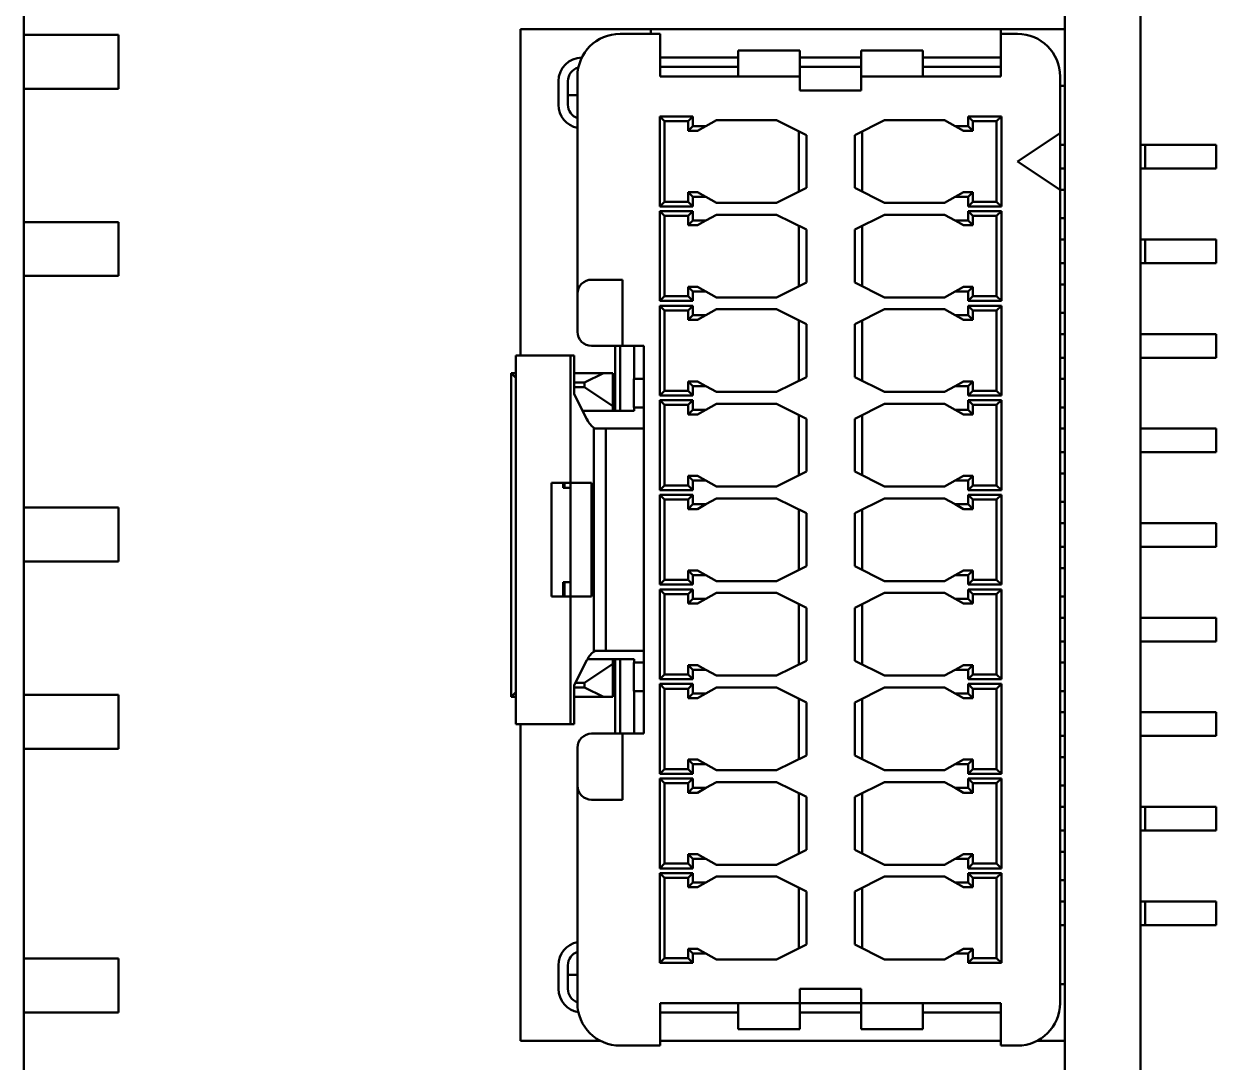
# Model space of a CAD drawing. Header units: millimetres. Extents: x 3118 to 4801, y 919 to 1849.
# Drawn here: x 3407.26 to 3432.46, y 1562.28 to 1584.24 of the extents above; entities that cross this region are included whole.
import ezdxf

# ---------------------------------------------------------------- set-up
doc = ezdxf.new("R2010")
doc.units = ezdxf.units.MM
doc.header["$LTSCALE"] = 1.8
doc.layers.add('외형선(ISO)', color=7, linetype='Continuous', lineweight=50)

msp = doc.modelspace()

# ---------------------------------------------------------------- linework, layer by layer
at = {"layer": '외형선(ISO)'}
for p, q in [((3407.26, 1640.527), (3407.26, 1550.527)), ((3430.86, 1640.527), (3430.86, 1561.327)), ((3429.26, 1584.127), (3429.26, 1585.127)), ((3417.76, 1584.127), (3420.51, 1584.127)), ((3417.76, 1577.227), (3417.76, 1584.127)), ((3420.51, 1584.127), (3421.31, 1584.127)), ((3420.51, 1584.027), (3420.51, 1584.127)), ((3421.31, 1584.127), (3427.11, 1584.127)), ((3427.11, 1584.127), (3427.91, 1584.127)), ((3427.91, 1584.127), (3429.26, 1584.127)), ((3427.91, 1584.027), (3427.91, 1584.127)), ((3429.26, 1582.927), (3429.26, 1584.127)), ((3407.26, 1584.007), (3409.26, 1584.007)), ((3409.26, 1582.867), (3409.26, 1584.007)), ((3420.71, 1584.027), (3419.86, 1584.027)), ((3420.71, 1584.027), (3420.71, 1583.127)), ((3428.26, 1584.027), (3427.91, 1584.027)), ((3427.91, 1584.027), (3427.91, 1583.127)), ((3422.36, 1583.677), (3423.66, 1583.677)), ((3422.36, 1583.127), (3422.36, 1583.677)), ((3423.66, 1583.677), (3423.66, 1583.127)), ((3424.96, 1583.127), (3424.96, 1583.677)), ((3424.96, 1583.677), (3426.26, 1583.677)), ((3426.26, 1583.677), (3426.26, 1583.127)), ((3421.31, 1583.527), (3420.71, 1583.527)), ((3421.31, 1583.327), (3420.71, 1583.327)), ((3421.31, 1583.527), (3422.36, 1583.527)), ((3421.31, 1583.327), (3422.36, 1583.327)), ((3423.66, 1583.527), (3424.96, 1583.527)), ((3423.66, 1583.327), (3424.96, 1583.327)), ((3426.26, 1583.527), (3427.11, 1583.527)), ((3426.26, 1583.327), (3427.11, 1583.327)), ((3427.91, 1583.527), (3427.11, 1583.527)), ((3427.91, 1583.327), (3427.11, 1583.327)), ((3418.96, 1578.527), (3418.96, 1583.127)), ((3420.71, 1583.127), (3423.66, 1583.127)), ((3423.66, 1583.127), (3423.66, 1582.827)), ((3424.96, 1583.127), (3427.91, 1583.127)), ((3424.96, 1582.827), (3424.96, 1583.127)), ((3429.16, 1583.127), (3429.16, 1581.927)), ((3407.26, 1582.867), (3409.26, 1582.867)), ((3418.56, 1583.027), (3418.56, 1582.527)), ((3418.76, 1583.027), (3418.76, 1582.527)), ((3423.66, 1582.827), (3424.96, 1582.827)), ((3429.26, 1582.927), (3429.16, 1582.927)), ((3429.26, 1563.927), (3429.26, 1582.927)), ((3418.96, 1582.727), (3418.76, 1582.727)), ((3420.7, 1582.277), (3420.7, 1580.377)), ((3421.4, 1582.277), (3420.7, 1582.277)), ((3420.7, 1582.277), (3420.8, 1582.177)), ((3420.8, 1582.177), (3420.8, 1580.477)), ((3421.3, 1582.177), (3420.8, 1582.177)), ((3421.4, 1582.277), (3421.3, 1582.177)), ((3421.3, 1581.977), (3421.3, 1582.177)), ((3421.4, 1582.077), (3421.3, 1581.977)), ((3421.4, 1582.077), (3421.4, 1582.277)), ((3421.677, 1582.077), (3421.4, 1582.077)), ((3421.677, 1582.077), (3421.5, 1581.977)), ((3421.9, 1582.202), (3421.677, 1582.077)), ((3421.9, 1582.202), (3423.17, 1582.202)), ((3423.17, 1582.202), (3423.8, 1581.887)), ((3424.82, 1581.887), (3425.45, 1582.202)), ((3425.45, 1582.202), (3426.72, 1582.202)), ((3426.942, 1582.077), (3426.72, 1582.202)), ((3427.22, 1582.077), (3426.942, 1582.077)), ((3426.942, 1582.077), (3427.12, 1581.977)), ((3427.22, 1582.277), (3427.22, 1582.077)), ((3427.92, 1582.277), (3427.22, 1582.277)), ((3427.22, 1582.277), (3427.32, 1582.177)), ((3427.22, 1582.077), (3427.32, 1581.977)), ((3427.82, 1582.177), (3427.32, 1582.177)), ((3427.32, 1582.177), (3427.32, 1581.977)), ((3427.92, 1582.277), (3427.82, 1582.177)), ((3427.82, 1580.477), (3427.82, 1582.177)), ((3427.92, 1580.377), (3427.92, 1582.277)), ((3421.5, 1581.977), (3421.3, 1581.977)), ((3423.64, 1581.967), (3423.64, 1580.687)), ((3423.8, 1581.887), (3423.8, 1580.767)), ((3424.82, 1580.767), (3424.82, 1581.887)), ((3424.98, 1580.687), (3424.98, 1581.967)), ((3427.32, 1581.977), (3427.12, 1581.977)), ((3429.16, 1581.927), (3428.26, 1581.327)), ((3429.16, 1580.727), (3429.16, 1581.927)), ((3429.16, 1581.677), (3429.26, 1581.677)), ((3430.86, 1581.677), (3430.96, 1581.677)), ((3430.96, 1581.677), (3432.46, 1581.677)), ((3430.96, 1581.177), (3430.96, 1581.677)), ((3432.46, 1581.177), (3432.46, 1581.677)), ((3428.26, 1581.327), (3429.16, 1580.727)), ((3429.16, 1581.177), (3429.26, 1581.177)), ((3430.86, 1581.177), (3430.96, 1581.177)), ((3430.96, 1581.177), (3432.46, 1581.177)), ((3421.3, 1580.677), (3421.5, 1580.677)), ((3421.3, 1580.477), (3421.3, 1580.677)), ((3421.4, 1580.577), (3421.3, 1580.677)), ((3421.4, 1580.577), (3421.677, 1580.577)), ((3421.4, 1580.377), (3421.4, 1580.577)), ((3421.677, 1580.577), (3421.5, 1580.677)), ((3421.677, 1580.577), (3421.9, 1580.452)), ((3423.8, 1580.767), (3423.17, 1580.452)), ((3425.45, 1580.452), (3424.82, 1580.767)), ((3426.72, 1580.452), (3426.942, 1580.577)), ((3426.942, 1580.577), (3427.12, 1580.677)), ((3426.942, 1580.577), (3427.22, 1580.577)), ((3427.12, 1580.677), (3427.32, 1580.677)), ((3427.22, 1580.577), (3427.32, 1580.677)), ((3427.22, 1580.577), (3427.22, 1580.377)), ((3427.32, 1580.677), (3427.32, 1580.477)), ((3429.16, 1580.727), (3429.26, 1580.727)), ((3429.16, 1580.727), (3429.16, 1563.527)), ((3420.7, 1580.377), (3420.8, 1580.477)), ((3420.7, 1580.377), (3421.4, 1580.377)), ((3420.8, 1580.477), (3421.3, 1580.477)), ((3421.4, 1580.377), (3421.3, 1580.477)), ((3423.17, 1580.452), (3421.9, 1580.452)), ((3426.72, 1580.452), (3425.45, 1580.452)), ((3427.22, 1580.377), (3427.32, 1580.477)), ((3427.22, 1580.377), (3427.92, 1580.377)), ((3427.32, 1580.477), (3427.82, 1580.477)), ((3427.92, 1580.377), (3427.82, 1580.477)), ((3407.26, 1580.047), (3409.26, 1580.047)), ((3409.26, 1578.907), (3409.26, 1580.047)), ((3420.7, 1580.277), (3420.7, 1578.377)), ((3421.4, 1580.277), (3420.7, 1580.277)), ((3420.7, 1580.277), (3420.8, 1580.177)), ((3420.8, 1580.177), (3420.8, 1578.477)), ((3421.3, 1580.177), (3420.8, 1580.177)), ((3421.4, 1580.277), (3421.3, 1580.177)), ((3421.3, 1579.977), (3421.3, 1580.177)), ((3421.4, 1580.077), (3421.3, 1579.977)), ((3421.4, 1580.077), (3421.4, 1580.277)), ((3421.677, 1580.077), (3421.4, 1580.077)), ((3421.677, 1580.077), (3421.5, 1579.977)), ((3421.9, 1580.202), (3421.677, 1580.077)), ((3421.9, 1580.202), (3423.17, 1580.202)), ((3423.17, 1580.202), (3423.8, 1579.887)), ((3424.82, 1579.887), (3425.45, 1580.202)), ((3425.45, 1580.202), (3426.72, 1580.202)), ((3426.942, 1580.077), (3426.72, 1580.202)), ((3427.22, 1580.077), (3426.942, 1580.077)), ((3426.942, 1580.077), (3427.12, 1579.977)), ((3427.22, 1580.277), (3427.22, 1580.077)), ((3427.92, 1580.277), (3427.22, 1580.277)), ((3427.22, 1580.277), (3427.32, 1580.177)), ((3427.22, 1580.077), (3427.32, 1579.977)), ((3427.82, 1580.177), (3427.32, 1580.177)), ((3427.32, 1580.177), (3427.32, 1579.977)), ((3427.92, 1580.277), (3427.82, 1580.177)), ((3427.82, 1578.477), (3427.82, 1580.177)), ((3427.92, 1578.377), (3427.92, 1580.277)), ((3429.16, 1580.127), (3429.26, 1580.127)), ((3421.5, 1579.977), (3421.3, 1579.977)), ((3423.64, 1579.967), (3423.64, 1578.687)), ((3423.8, 1579.887), (3423.8, 1578.767)), ((3424.82, 1578.767), (3424.82, 1579.887)), ((3424.98, 1578.687), (3424.98, 1579.967)), ((3427.32, 1579.977), (3427.12, 1579.977)), ((3429.16, 1579.677), (3429.26, 1579.677)), ((3430.86, 1579.677), (3430.96, 1579.677)), ((3430.96, 1579.677), (3432.46, 1579.677)), ((3430.96, 1579.177), (3430.96, 1579.677)), ((3432.46, 1579.177), (3432.46, 1579.677)), ((3429.16, 1579.177), (3429.26, 1579.177)), ((3430.86, 1579.177), (3430.96, 1579.177)), ((3430.96, 1579.177), (3432.46, 1579.177)), ((3407.26, 1578.907), (3409.26, 1578.907)), ((3419.56, 1578.827), (3419.26, 1578.827)), ((3419.56, 1578.827), (3419.91, 1578.827)), ((3419.91, 1578.527), (3419.91, 1578.827)), ((3421.3, 1578.677), (3421.5, 1578.677)), ((3421.3, 1578.477), (3421.3, 1578.677)), ((3421.4, 1578.577), (3421.3, 1578.677)), ((3421.4, 1578.577), (3421.677, 1578.577)), ((3421.4, 1578.377), (3421.4, 1578.577)), ((3421.677, 1578.577), (3421.5, 1578.677)), ((3421.677, 1578.577), (3421.9, 1578.452)), ((3423.8, 1578.767), (3423.17, 1578.452)), ((3425.45, 1578.452), (3424.82, 1578.767)), ((3426.72, 1578.452), (3426.942, 1578.577)), ((3426.942, 1578.577), (3427.12, 1578.677)), ((3426.942, 1578.577), (3427.22, 1578.577)), ((3427.12, 1578.677), (3427.32, 1578.677)), ((3427.22, 1578.577), (3427.32, 1578.677)), ((3427.22, 1578.577), (3427.22, 1578.377)), ((3427.32, 1578.677), (3427.32, 1578.477)), ((3429.16, 1578.727), (3429.26, 1578.727)), ((3418.96, 1577.727), (3418.96, 1578.527)), ((3419.91, 1577.727), (3419.91, 1578.527)), ((3420.7, 1578.377), (3420.8, 1578.477)), ((3420.7, 1578.377), (3421.4, 1578.377)), ((3420.7, 1578.277), (3420.7, 1576.377)), ((3421.4, 1578.277), (3420.7, 1578.277)), ((3420.7, 1578.277), (3420.8, 1578.177)), ((3420.8, 1578.477), (3421.3, 1578.477)), ((3421.4, 1578.377), (3421.3, 1578.477)), ((3421.4, 1578.277), (3421.3, 1578.177)), ((3421.4, 1578.077), (3421.4, 1578.277)), ((3423.17, 1578.452), (3421.9, 1578.452)), ((3426.72, 1578.452), (3425.45, 1578.452)), ((3427.22, 1578.377), (3427.32, 1578.477)), ((3427.22, 1578.377), (3427.92, 1578.377)), ((3427.22, 1578.277), (3427.22, 1578.077)), ((3427.92, 1578.277), (3427.22, 1578.277)), ((3427.22, 1578.277), (3427.32, 1578.177)), ((3427.32, 1578.477), (3427.82, 1578.477)), ((3427.92, 1578.377), (3427.82, 1578.477)), ((3427.92, 1578.277), (3427.82, 1578.177)), ((3427.92, 1576.377), (3427.92, 1578.277)), ((3420.8, 1578.177), (3420.8, 1576.477)), ((3421.3, 1578.177), (3420.8, 1578.177)), ((3421.3, 1577.977), (3421.3, 1578.177)), ((3421.4, 1578.077), (3421.3, 1577.977)), ((3421.677, 1578.077), (3421.4, 1578.077)), ((3421.677, 1578.077), (3421.5, 1577.977)), ((3421.9, 1578.202), (3421.677, 1578.077)), ((3421.9, 1578.202), (3423.17, 1578.202)), ((3423.17, 1578.202), (3423.8, 1577.887)), ((3424.82, 1577.887), (3425.45, 1578.202)), ((3425.45, 1578.202), (3426.72, 1578.202)), ((3426.942, 1578.077), (3426.72, 1578.202)), ((3427.22, 1578.077), (3426.942, 1578.077)), ((3426.942, 1578.077), (3427.12, 1577.977)), ((3427.22, 1578.077), (3427.32, 1577.977)), ((3427.82, 1578.177), (3427.32, 1578.177)), ((3427.32, 1578.177), (3427.32, 1577.977)), ((3427.82, 1576.477), (3427.82, 1578.177)), ((3429.16, 1578.127), (3429.26, 1578.127)), ((3421.5, 1577.977), (3421.3, 1577.977)), ((3423.64, 1577.967), (3423.64, 1576.687)), ((3423.8, 1577.887), (3423.8, 1576.767)), ((3424.82, 1576.767), (3424.82, 1577.887)), ((3424.98, 1576.687), (3424.98, 1577.967)), ((3427.32, 1577.977), (3427.12, 1577.977)), ((3419.91, 1577.427), (3419.91, 1577.727)), ((3429.26, 1577.677), (3429.16, 1577.677)), ((3432.46, 1577.677), (3430.86, 1577.677)), ((3432.46, 1577.677), (3432.46, 1577.177)), ((3419.26, 1577.427), (3419.56, 1577.427)), ((3419.91, 1577.427), (3419.56, 1577.427)), ((3419.76, 1577.427), (3419.76, 1576.052)), ((3419.86, 1577.427), (3419.86, 1576.052)), ((3419.91, 1577.427), (3420.36, 1577.427)), ((3420.16, 1577.427), (3420.16, 1576.727)), ((3420.36, 1569.227), (3420.36, 1577.427)), ((3418.81, 1577.227), (3417.66, 1577.227)), ((3417.66, 1577.227), (3417.66, 1569.427)), ((3418.81, 1577.227), (3418.81, 1574.527)), ((3418.891, 1577.227), (3418.81, 1577.227)), ((3418.891, 1577.227), (3418.891, 1576.407)), ((3429.26, 1577.177), (3429.16, 1577.177)), ((3432.46, 1577.177), (3430.86, 1577.177)), ((3417.66, 1576.752), (3417.56, 1576.852)), ((3417.56, 1570.002), (3417.56, 1576.852)), ((3417.56, 1576.852), (3417.66, 1576.852)), ((3418.891, 1576.852), (3419.51, 1576.852)), ((3419.11, 1576.652), (3419.51, 1576.852)), ((3419.51, 1576.852), (3419.71, 1576.852)), ((3419.71, 1576.852), (3419.71, 1576.152)), ((3423.8, 1576.767), (3423.17, 1576.452)), ((3425.45, 1576.452), (3424.82, 1576.767)), ((3418.891, 1576.652), (3419.11, 1576.652)), ((3418.891, 1576.552), (3419.11, 1576.552)), ((3419.11, 1576.652), (3419.11, 1576.552)), ((3419.71, 1576.152), (3419.11, 1576.552)), ((3420.151, 1576.127), (3420.151, 1576.727)), ((3420.151, 1576.727), (3420.36, 1576.727)), ((3421.3, 1576.677), (3421.5, 1576.677)), ((3421.3, 1576.477), (3421.3, 1576.677)), ((3421.4, 1576.577), (3421.3, 1576.677)), ((3421.4, 1576.577), (3421.677, 1576.577)), ((3421.4, 1576.377), (3421.4, 1576.577)), ((3421.677, 1576.577), (3421.5, 1576.677)), ((3421.677, 1576.577), (3421.9, 1576.452)), ((3426.72, 1576.452), (3426.942, 1576.577)), ((3426.942, 1576.577), (3427.12, 1576.677)), ((3426.942, 1576.577), (3427.22, 1576.577)), ((3427.12, 1576.677), (3427.32, 1576.677)), ((3427.22, 1576.577), (3427.32, 1576.677)), ((3427.22, 1576.577), (3427.22, 1576.377)), ((3427.32, 1576.677), (3427.32, 1576.477)), ((3429.16, 1576.727), (3429.26, 1576.727)), ((3418.891, 1576.407), (3419.16, 1575.876)), ((3420.7, 1576.377), (3420.8, 1576.477)), ((3420.7, 1576.377), (3421.4, 1576.377)), ((3420.7, 1576.277), (3420.7, 1574.377)), ((3421.4, 1576.277), (3420.7, 1576.277)), ((3420.7, 1576.277), (3420.8, 1576.177)), ((3420.8, 1576.477), (3421.3, 1576.477)), ((3421.4, 1576.377), (3421.3, 1576.477)), ((3421.4, 1576.277), (3421.3, 1576.177)), ((3421.4, 1576.077), (3421.4, 1576.277)), ((3423.17, 1576.452), (3421.9, 1576.452)), ((3426.72, 1576.452), (3425.45, 1576.452)), ((3427.22, 1576.377), (3427.32, 1576.477)), ((3427.22, 1576.377), (3427.92, 1576.377)), ((3427.22, 1576.277), (3427.22, 1576.077)), ((3427.92, 1576.277), (3427.22, 1576.277)), ((3427.22, 1576.277), (3427.32, 1576.177)), ((3427.32, 1576.477), (3427.82, 1576.477)), ((3427.92, 1576.377), (3427.82, 1576.477)), ((3427.92, 1576.277), (3427.82, 1576.177)), ((3427.92, 1574.377), (3427.92, 1576.277)), ((3419.071, 1576.052), (3419.71, 1576.052)), ((3419.71, 1576.152), (3419.71, 1576.052)), ((3419.71, 1576.052), (3419.76, 1576.052)), ((3419.86, 1576.052), (3419.76, 1576.052)), ((3419.86, 1576.052), (3420.16, 1576.052)), ((3420.151, 1576.127), (3420.36, 1576.127)), ((3420.16, 1576.127), (3420.16, 1576.052)), ((3420.8, 1576.177), (3420.8, 1574.477)), ((3421.3, 1576.177), (3420.8, 1576.177)), ((3421.3, 1575.977), (3421.3, 1576.177)), ((3421.4, 1576.077), (3421.3, 1575.977)), ((3421.677, 1576.077), (3421.4, 1576.077)), ((3421.677, 1576.077), (3421.5, 1575.977)), ((3421.9, 1576.202), (3421.677, 1576.077)), ((3421.9, 1576.202), (3423.17, 1576.202)), ((3423.17, 1576.202), (3423.8, 1575.887)), ((3424.82, 1575.887), (3425.45, 1576.202)), ((3425.45, 1576.202), (3426.72, 1576.202)), ((3426.942, 1576.077), (3426.72, 1576.202)), ((3427.22, 1576.077), (3426.942, 1576.077)), ((3426.942, 1576.077), (3427.12, 1575.977)), ((3427.22, 1576.077), (3427.32, 1575.977)), ((3427.82, 1576.177), (3427.32, 1576.177)), ((3427.32, 1576.177), (3427.32, 1575.977)), ((3427.82, 1574.477), (3427.82, 1576.177)), ((3429.16, 1576.127), (3429.26, 1576.127)), ((3421.5, 1575.977), (3421.3, 1575.977)), ((3423.64, 1575.967), (3423.64, 1574.687)), ((3423.8, 1575.887), (3423.8, 1574.767)), ((3424.82, 1574.767), (3424.82, 1575.887)), ((3424.98, 1574.687), (3424.98, 1575.967)), ((3427.32, 1575.977), (3427.12, 1575.977)), ((3419.31, 1570.959), (3419.31, 1575.695)), ((3419.56, 1575.677), (3419.342, 1575.677)), ((3419.706, 1575.677), (3419.56, 1575.677)), ((3419.56, 1575.677), (3419.56, 1570.977)), ((3419.706, 1575.677), (3420.206, 1575.677)), ((3420.36, 1575.677), (3420.206, 1575.677)), ((3429.26, 1575.677), (3429.16, 1575.677)), ((3432.46, 1575.677), (3430.86, 1575.677)), ((3432.46, 1575.677), (3432.46, 1575.177)), ((3429.26, 1575.177), (3429.16, 1575.177)), ((3432.46, 1575.177), (3430.86, 1575.177)), ((3423.8, 1574.767), (3423.17, 1574.452)), ((3425.45, 1574.452), (3424.82, 1574.767)), ((3418.81, 1574.527), (3418.41, 1574.527)), ((3418.41, 1574.527), (3418.41, 1572.127)), ((3418.657, 1574.527), (3418.657, 1574.427)), ((3418.685, 1574.527), (3418.685, 1574.427)), ((3419.255, 1574.527), (3418.81, 1574.527)), ((3418.81, 1572.127), (3418.81, 1574.527)), ((3419.255, 1572.127), (3419.255, 1574.527)), ((3421.3, 1574.677), (3421.5, 1574.677)), ((3421.3, 1574.477), (3421.3, 1574.677)), ((3421.4, 1574.577), (3421.3, 1574.677)), ((3421.4, 1574.577), (3421.677, 1574.577)), ((3421.4, 1574.377), (3421.4, 1574.577)), ((3421.677, 1574.577), (3421.5, 1574.677)), ((3421.677, 1574.577), (3421.9, 1574.452)), ((3426.72, 1574.452), (3426.942, 1574.577)), ((3426.942, 1574.577), (3427.12, 1574.677)), ((3426.942, 1574.577), (3427.22, 1574.577)), ((3427.12, 1574.677), (3427.32, 1574.677)), ((3427.22, 1574.577), (3427.32, 1574.677)), ((3427.22, 1574.577), (3427.22, 1574.377)), ((3427.32, 1574.677), (3427.32, 1574.477)), ((3429.16, 1574.727), (3429.26, 1574.727)), ((3418.81, 1574.427), (3418.657, 1574.427)), ((3420.7, 1574.377), (3420.8, 1574.477)), ((3420.7, 1574.377), (3421.4, 1574.377)), ((3420.7, 1574.277), (3420.7, 1572.377)), ((3421.4, 1574.277), (3420.7, 1574.277)), ((3420.7, 1574.277), (3420.8, 1574.177)), ((3420.8, 1574.477), (3421.3, 1574.477)), ((3421.4, 1574.377), (3421.3, 1574.477)), ((3421.4, 1574.277), (3421.3, 1574.177)), ((3421.4, 1574.077), (3421.4, 1574.277)), ((3423.17, 1574.452), (3421.9, 1574.452)), ((3426.72, 1574.452), (3425.45, 1574.452)), ((3427.22, 1574.377), (3427.32, 1574.477)), ((3427.22, 1574.377), (3427.92, 1574.377)), ((3427.22, 1574.277), (3427.22, 1574.077)), ((3427.92, 1574.277), (3427.22, 1574.277)), ((3427.22, 1574.277), (3427.32, 1574.177)), ((3427.32, 1574.477), (3427.82, 1574.477)), ((3427.92, 1574.377), (3427.82, 1574.477)), ((3427.92, 1574.277), (3427.82, 1574.177)), ((3427.92, 1572.377), (3427.92, 1574.277)), ((3407.26, 1574.007), (3409.26, 1574.007)), ((3409.26, 1572.867), (3409.26, 1574.007)), ((3420.8, 1574.177), (3420.8, 1572.477)), ((3421.3, 1574.177), (3420.8, 1574.177)), ((3421.3, 1573.977), (3421.3, 1574.177)), ((3421.4, 1574.077), (3421.3, 1573.977)), ((3421.677, 1574.077), (3421.4, 1574.077)), ((3421.677, 1574.077), (3421.5, 1573.977)), ((3421.9, 1574.202), (3421.677, 1574.077)), ((3421.9, 1574.202), (3423.17, 1574.202)), ((3423.17, 1574.202), (3423.8, 1573.887)), ((3424.82, 1573.887), (3425.45, 1574.202)), ((3425.45, 1574.202), (3426.72, 1574.202)), ((3426.942, 1574.077), (3426.72, 1574.202)), ((3427.22, 1574.077), (3426.942, 1574.077)), ((3426.942, 1574.077), (3427.12, 1573.977)), ((3427.22, 1574.077), (3427.32, 1573.977)), ((3427.82, 1574.177), (3427.32, 1574.177)), ((3427.32, 1574.177), (3427.32, 1573.977)), ((3427.82, 1572.477), (3427.82, 1574.177)), ((3429.16, 1574.127), (3429.26, 1574.127)), ((3421.5, 1573.977), (3421.3, 1573.977)), ((3423.64, 1573.967), (3423.64, 1572.687)), ((3423.8, 1573.887), (3423.8, 1572.767)), ((3424.82, 1572.767), (3424.82, 1573.887)), ((3424.98, 1572.687), (3424.98, 1573.967)), ((3427.32, 1573.977), (3427.12, 1573.977)), ((3429.26, 1573.677), (3429.16, 1573.677)), ((3432.46, 1573.677), (3430.86, 1573.677)), ((3432.46, 1573.677), (3432.46, 1573.177)), ((3429.26, 1573.177), (3429.16, 1573.177)), ((3432.46, 1573.177), (3430.86, 1573.177)), ((3407.26, 1572.867), (3409.26, 1572.867)), ((3423.8, 1572.767), (3423.17, 1572.452)), ((3425.45, 1572.452), (3424.82, 1572.767)), ((3421.3, 1572.677), (3421.5, 1572.677)), ((3421.3, 1572.477), (3421.3, 1572.677)), ((3421.4, 1572.577), (3421.3, 1572.677)), ((3421.4, 1572.577), (3421.677, 1572.577)), ((3421.4, 1572.377), (3421.4, 1572.577)), ((3421.677, 1572.577), (3421.5, 1572.677)), ((3421.677, 1572.577), (3421.9, 1572.452)), ((3426.72, 1572.452), (3426.942, 1572.577)), ((3426.942, 1572.577), (3427.12, 1572.677)), ((3426.942, 1572.577), (3427.22, 1572.577)), ((3427.12, 1572.677), (3427.32, 1572.677)), ((3427.22, 1572.577), (3427.32, 1572.677)), ((3427.22, 1572.577), (3427.22, 1572.377)), ((3427.32, 1572.677), (3427.32, 1572.477)), ((3429.16, 1572.727), (3429.26, 1572.727)), ((3418.657, 1572.427), (3418.657, 1572.127)), ((3418.657, 1572.427), (3418.81, 1572.427)), ((3418.685, 1572.427), (3418.685, 1572.127)), ((3420.7, 1572.377), (3420.8, 1572.477)), ((3420.7, 1572.377), (3421.4, 1572.377)), ((3420.7, 1572.277), (3420.7, 1570.377)), ((3421.4, 1572.277), (3420.7, 1572.277)), ((3420.7, 1572.277), (3420.8, 1572.177)), ((3420.8, 1572.477), (3421.3, 1572.477)), ((3421.4, 1572.377), (3421.3, 1572.477)), ((3421.4, 1572.277), (3421.3, 1572.177)), ((3421.4, 1572.077), (3421.4, 1572.277)), ((3423.17, 1572.452), (3421.9, 1572.452)), ((3426.72, 1572.452), (3425.45, 1572.452)), ((3427.22, 1572.377), (3427.32, 1572.477)), ((3427.22, 1572.377), (3427.92, 1572.377)), ((3427.22, 1572.277), (3427.22, 1572.077)), ((3427.92, 1572.277), (3427.22, 1572.277)), ((3427.22, 1572.277), (3427.32, 1572.177)), ((3427.32, 1572.477), (3427.82, 1572.477)), ((3427.92, 1572.377), (3427.82, 1572.477)), ((3427.92, 1572.277), (3427.82, 1572.177)), ((3427.92, 1570.377), (3427.92, 1572.277)), ((3418.81, 1572.127), (3418.41, 1572.127)), ((3419.255, 1572.127), (3418.81, 1572.127)), ((3418.81, 1572.127), (3418.81, 1569.427)), ((3420.8, 1572.177), (3420.8, 1570.477)), ((3421.3, 1572.177), (3420.8, 1572.177)), ((3421.3, 1571.977), (3421.3, 1572.177)), ((3421.4, 1572.077), (3421.3, 1571.977)), ((3421.5, 1571.977), (3421.3, 1571.977)), ((3421.677, 1572.077), (3421.4, 1572.077)), ((3421.677, 1572.077), (3421.5, 1571.977)), ((3421.9, 1572.202), (3421.677, 1572.077)), ((3421.9, 1572.202), (3423.17, 1572.202)), ((3423.17, 1572.202), (3423.8, 1571.887)), ((3424.82, 1571.887), (3425.45, 1572.202)), ((3425.45, 1572.202), (3426.72, 1572.202)), ((3426.942, 1572.077), (3426.72, 1572.202)), ((3427.22, 1572.077), (3426.942, 1572.077)), ((3426.942, 1572.077), (3427.12, 1571.977)), ((3427.32, 1571.977), (3427.12, 1571.977)), ((3427.22, 1572.077), (3427.32, 1571.977)), ((3427.82, 1572.177), (3427.32, 1572.177)), ((3427.32, 1572.177), (3427.32, 1571.977)), ((3427.82, 1570.477), (3427.82, 1572.177)), ((3429.16, 1572.127), (3429.26, 1572.127)), ((3423.64, 1571.967), (3423.64, 1570.687)), ((3423.8, 1571.887), (3423.8, 1570.767)), ((3424.82, 1570.767), (3424.82, 1571.887)), ((3424.98, 1570.687), (3424.98, 1571.967)), ((3429.26, 1571.677), (3429.16, 1571.677)), ((3432.46, 1571.677), (3430.86, 1571.677)), ((3432.46, 1571.677), (3432.46, 1571.177)), ((3419.56, 1570.977), (3419.342, 1570.977)), ((3419.706, 1570.977), (3419.56, 1570.977)), ((3419.706, 1570.977), (3420.206, 1570.977)), ((3420.36, 1570.977), (3420.206, 1570.977)), ((3429.26, 1571.177), (3429.16, 1571.177)), ((3432.46, 1571.177), (3430.86, 1571.177)), ((3419.16, 1570.778), (3418.891, 1570.248)), ((3419.71, 1570.802), (3419.173, 1570.802)), ((3419.76, 1570.802), (3419.71, 1570.802)), ((3419.71, 1570.802), (3419.71, 1570.702)), ((3419.76, 1569.227), (3419.76, 1570.802)), ((3419.76, 1570.802), (3419.86, 1570.802)), ((3419.86, 1569.227), (3419.86, 1570.802)), ((3420.16, 1570.802), (3419.86, 1570.802)), ((3420.151, 1570.727), (3420.151, 1570.127)), ((3420.151, 1570.727), (3420.36, 1570.727)), ((3420.16, 1570.727), (3420.16, 1570.802)), ((3423.8, 1570.767), (3423.17, 1570.452)), ((3425.45, 1570.452), (3424.82, 1570.767)), ((3429.16, 1570.727), (3429.26, 1570.727)), ((3419.11, 1570.302), (3419.71, 1570.702)), ((3419.71, 1570.702), (3419.71, 1570.002)), ((3420.7, 1570.377), (3420.8, 1570.477)), ((3420.8, 1570.477), (3421.3, 1570.477)), ((3421.3, 1570.677), (3421.5, 1570.677)), ((3421.3, 1570.477), (3421.3, 1570.677)), ((3421.4, 1570.577), (3421.3, 1570.677)), ((3421.4, 1570.377), (3421.3, 1570.477)), ((3421.4, 1570.577), (3421.677, 1570.577)), ((3421.4, 1570.377), (3421.4, 1570.577)), ((3421.677, 1570.577), (3421.5, 1570.677)), ((3421.677, 1570.577), (3421.9, 1570.452)), ((3426.72, 1570.452), (3426.942, 1570.577)), ((3426.942, 1570.577), (3427.12, 1570.677)), ((3426.942, 1570.577), (3427.22, 1570.577)), ((3427.12, 1570.677), (3427.32, 1570.677)), ((3427.22, 1570.577), (3427.32, 1570.677)), ((3427.22, 1570.577), (3427.22, 1570.377)), ((3427.22, 1570.377), (3427.32, 1570.477)), ((3427.32, 1570.677), (3427.32, 1570.477)), ((3427.32, 1570.477), (3427.82, 1570.477)), ((3427.92, 1570.377), (3427.82, 1570.477)), ((3418.891, 1569.427), (3418.891, 1570.248)), ((3419.11, 1570.302), (3418.918, 1570.302)), ((3419.11, 1570.302), (3419.11, 1570.202)), ((3420.7, 1570.377), (3421.4, 1570.377)), ((3420.7, 1570.277), (3420.7, 1568.377)), ((3421.4, 1570.277), (3420.7, 1570.277)), ((3420.7, 1570.277), (3420.8, 1570.177)), ((3421.4, 1570.277), (3421.3, 1570.177)), ((3421.4, 1570.077), (3421.4, 1570.277)), ((3423.17, 1570.452), (3421.9, 1570.452)), ((3426.72, 1570.452), (3425.45, 1570.452)), ((3427.22, 1570.377), (3427.92, 1570.377)), ((3427.22, 1570.277), (3427.22, 1570.077)), ((3427.92, 1570.277), (3427.22, 1570.277)), ((3427.22, 1570.277), (3427.32, 1570.177)), ((3427.92, 1570.277), (3427.82, 1570.177)), ((3427.92, 1568.377), (3427.92, 1570.277)), ((3407.26, 1570.047), (3409.26, 1570.047)), ((3409.26, 1568.907), (3409.26, 1570.047)), ((3417.56, 1570.002), (3417.66, 1570.102)), ((3417.56, 1570.002), (3417.66, 1570.002)), ((3418.891, 1570.202), (3419.11, 1570.202)), ((3418.891, 1570.002), (3419.51, 1570.002)), ((3419.51, 1570.002), (3419.11, 1570.202)), ((3419.71, 1570.002), (3419.51, 1570.002)), ((3420.151, 1570.127), (3420.36, 1570.127)), ((3420.16, 1569.227), (3420.16, 1570.127)), ((3420.8, 1570.177), (3420.8, 1568.477)), ((3421.3, 1570.177), (3420.8, 1570.177)), ((3421.3, 1569.977), (3421.3, 1570.177)), ((3421.4, 1570.077), (3421.3, 1569.977)), ((3421.5, 1569.977), (3421.3, 1569.977)), ((3421.677, 1570.077), (3421.4, 1570.077)), ((3421.677, 1570.077), (3421.5, 1569.977)), ((3421.9, 1570.202), (3421.677, 1570.077)), ((3421.9, 1570.202), (3423.17, 1570.202)), ((3423.17, 1570.202), (3423.8, 1569.887)), ((3423.64, 1569.967), (3423.64, 1568.687)), ((3424.82, 1569.887), (3425.45, 1570.202)), ((3424.98, 1568.687), (3424.98, 1569.967)), ((3425.45, 1570.202), (3426.72, 1570.202)), ((3426.942, 1570.077), (3426.72, 1570.202)), ((3427.22, 1570.077), (3426.942, 1570.077)), ((3426.942, 1570.077), (3427.12, 1569.977)), ((3427.32, 1569.977), (3427.12, 1569.977)), ((3427.22, 1570.077), (3427.32, 1569.977)), ((3427.82, 1570.177), (3427.32, 1570.177)), ((3427.32, 1570.177), (3427.32, 1569.977)), ((3427.82, 1568.477), (3427.82, 1570.177)), ((3429.16, 1570.127), (3429.26, 1570.127)), ((3423.8, 1569.887), (3423.8, 1568.767)), ((3424.82, 1568.767), (3424.82, 1569.887)), ((3429.26, 1569.677), (3429.16, 1569.677)), ((3432.46, 1569.677), (3430.86, 1569.677)), ((3432.46, 1569.677), (3432.46, 1569.177)), ((3418.81, 1569.427), (3417.66, 1569.427)), ((3417.76, 1562.727), (3417.76, 1569.427)), ((3418.891, 1569.427), (3418.81, 1569.427)), ((3419.56, 1569.227), (3419.26, 1569.227)), ((3419.56, 1569.227), (3419.91, 1569.227)), ((3419.91, 1569.227), (3420.36, 1569.227)), ((3419.91, 1568.927), (3419.91, 1569.227)), ((3429.26, 1569.177), (3429.16, 1569.177)), ((3432.46, 1569.177), (3430.86, 1569.177)), ((3407.26, 1568.907), (3409.26, 1568.907)), ((3418.96, 1568.927), (3418.96, 1568.127)), ((3419.91, 1568.927), (3419.91, 1568.127)), ((3423.8, 1568.767), (3423.17, 1568.452)), ((3425.45, 1568.452), (3424.82, 1568.767)), ((3429.16, 1568.727), (3429.26, 1568.727)), ((3420.7, 1568.377), (3420.8, 1568.477)), ((3420.8, 1568.477), (3421.3, 1568.477)), ((3421.3, 1568.677), (3421.5, 1568.677)), ((3421.3, 1568.477), (3421.3, 1568.677)), ((3421.4, 1568.577), (3421.3, 1568.677)), ((3421.4, 1568.377), (3421.3, 1568.477)), ((3421.4, 1568.577), (3421.677, 1568.577)), ((3421.4, 1568.377), (3421.4, 1568.577)), ((3421.677, 1568.577), (3421.5, 1568.677)), ((3421.677, 1568.577), (3421.9, 1568.452)), ((3423.17, 1568.452), (3421.9, 1568.452)), ((3426.72, 1568.452), (3425.45, 1568.452)), ((3426.72, 1568.452), (3426.942, 1568.577)), ((3426.942, 1568.577), (3427.12, 1568.677)), ((3426.942, 1568.577), (3427.22, 1568.577)), ((3427.12, 1568.677), (3427.32, 1568.677)), ((3427.22, 1568.577), (3427.32, 1568.677)), ((3427.22, 1568.577), (3427.22, 1568.377)), ((3427.22, 1568.377), (3427.32, 1568.477)), ((3427.32, 1568.677), (3427.32, 1568.477)), ((3427.32, 1568.477), (3427.82, 1568.477)), ((3427.92, 1568.377), (3427.82, 1568.477)), ((3420.7, 1568.377), (3421.4, 1568.377)), ((3420.7, 1568.277), (3420.7, 1566.377)), ((3421.4, 1568.277), (3420.7, 1568.277)), ((3420.7, 1568.277), (3420.8, 1568.177)), ((3421.4, 1568.277), (3421.3, 1568.177)), ((3421.4, 1568.077), (3421.4, 1568.277)), ((3421.9, 1568.202), (3421.677, 1568.077)), ((3421.9, 1568.202), (3423.17, 1568.202)), ((3423.17, 1568.202), (3423.8, 1567.887)), ((3424.82, 1567.887), (3425.45, 1568.202)), ((3425.45, 1568.202), (3426.72, 1568.202)), ((3426.942, 1568.077), (3426.72, 1568.202)), ((3427.22, 1568.377), (3427.92, 1568.377)), ((3427.22, 1568.277), (3427.22, 1568.077)), ((3427.92, 1568.277), (3427.22, 1568.277)), ((3427.22, 1568.277), (3427.32, 1568.177)), ((3427.92, 1568.277), (3427.82, 1568.177)), ((3427.92, 1566.377), (3427.92, 1568.277)), ((3418.96, 1563.527), (3418.96, 1568.127)), ((3419.91, 1567.827), (3419.91, 1568.127)), ((3420.8, 1568.177), (3420.8, 1566.477)), ((3421.3, 1568.177), (3420.8, 1568.177)), ((3421.3, 1567.977), (3421.3, 1568.177)), ((3421.4, 1568.077), (3421.3, 1567.977)), ((3421.5, 1567.977), (3421.3, 1567.977)), ((3421.677, 1568.077), (3421.4, 1568.077)), ((3421.677, 1568.077), (3421.5, 1567.977)), ((3423.64, 1567.967), (3423.64, 1566.687)), ((3424.98, 1566.687), (3424.98, 1567.967)), ((3427.22, 1568.077), (3426.942, 1568.077)), ((3426.942, 1568.077), (3427.12, 1567.977)), ((3427.32, 1567.977), (3427.12, 1567.977)), ((3427.22, 1568.077), (3427.32, 1567.977)), ((3427.82, 1568.177), (3427.32, 1568.177)), ((3427.32, 1568.177), (3427.32, 1567.977)), ((3427.82, 1566.477), (3427.82, 1568.177)), ((3429.16, 1568.127), (3429.26, 1568.127)), ((3419.26, 1567.827), (3419.56, 1567.827)), ((3419.91, 1567.827), (3419.56, 1567.827)), ((3423.8, 1567.887), (3423.8, 1566.767)), ((3424.82, 1566.767), (3424.82, 1567.887)), ((3429.16, 1567.677), (3429.26, 1567.677)), ((3430.86, 1567.677), (3430.96, 1567.677)), ((3430.96, 1567.677), (3432.46, 1567.677)), ((3430.96, 1567.177), (3430.96, 1567.677)), ((3432.46, 1567.177), (3432.46, 1567.677)), ((3429.16, 1567.177), (3429.26, 1567.177)), ((3430.86, 1567.177), (3430.96, 1567.177)), ((3430.96, 1567.177), (3432.46, 1567.177)), ((3423.8, 1566.767), (3423.17, 1566.452)), ((3425.45, 1566.452), (3424.82, 1566.767)), ((3429.16, 1566.727), (3429.26, 1566.727)), ((3420.7, 1566.377), (3420.8, 1566.477)), ((3420.8, 1566.477), (3421.3, 1566.477)), ((3421.3, 1566.677), (3421.5, 1566.677)), ((3421.3, 1566.477), (3421.3, 1566.677)), ((3421.4, 1566.577), (3421.3, 1566.677)), ((3421.4, 1566.377), (3421.3, 1566.477)), ((3421.4, 1566.577), (3421.677, 1566.577)), ((3421.4, 1566.377), (3421.4, 1566.577)), ((3421.677, 1566.577), (3421.5, 1566.677)), ((3421.677, 1566.577), (3421.9, 1566.452)), ((3423.17, 1566.452), (3421.9, 1566.452)), ((3426.72, 1566.452), (3425.45, 1566.452)), ((3426.72, 1566.452), (3426.942, 1566.577)), ((3426.942, 1566.577), (3427.12, 1566.677)), ((3426.942, 1566.577), (3427.22, 1566.577)), ((3427.12, 1566.677), (3427.32, 1566.677)), ((3427.22, 1566.577), (3427.32, 1566.677)), ((3427.22, 1566.577), (3427.22, 1566.377)), ((3427.22, 1566.377), (3427.32, 1566.477)), ((3427.32, 1566.677), (3427.32, 1566.477)), ((3427.32, 1566.477), (3427.82, 1566.477)), ((3427.92, 1566.377), (3427.82, 1566.477)), ((3420.7, 1566.377), (3421.4, 1566.377)), ((3420.7, 1566.277), (3420.7, 1564.377)), ((3421.4, 1566.277), (3420.7, 1566.277)), ((3420.7, 1566.277), (3420.8, 1566.177)), ((3421.4, 1566.277), (3421.3, 1566.177)), ((3421.4, 1566.077), (3421.4, 1566.277)), ((3421.9, 1566.202), (3421.677, 1566.077)), ((3421.9, 1566.202), (3423.17, 1566.202)), ((3423.17, 1566.202), (3423.8, 1565.887)), ((3424.82, 1565.887), (3425.45, 1566.202)), ((3425.45, 1566.202), (3426.72, 1566.202)), ((3426.942, 1566.077), (3426.72, 1566.202)), ((3427.22, 1566.377), (3427.92, 1566.377)), ((3427.22, 1566.277), (3427.22, 1566.077)), ((3427.92, 1566.277), (3427.22, 1566.277)), ((3427.22, 1566.277), (3427.32, 1566.177)), ((3427.92, 1566.277), (3427.82, 1566.177)), ((3427.92, 1564.377), (3427.92, 1566.277)), ((3420.8, 1566.177), (3420.8, 1564.477)), ((3421.3, 1566.177), (3420.8, 1566.177)), ((3421.3, 1565.977), (3421.3, 1566.177)), ((3421.4, 1566.077), (3421.3, 1565.977)), ((3421.5, 1565.977), (3421.3, 1565.977)), ((3421.677, 1566.077), (3421.4, 1566.077)), ((3421.677, 1566.077), (3421.5, 1565.977)), ((3423.64, 1565.967), (3423.64, 1564.687)), ((3424.98, 1564.687), (3424.98, 1565.967)), ((3427.22, 1566.077), (3426.942, 1566.077)), ((3426.942, 1566.077), (3427.12, 1565.977)), ((3427.32, 1565.977), (3427.12, 1565.977)), ((3427.22, 1566.077), (3427.32, 1565.977)), ((3427.82, 1566.177), (3427.32, 1566.177)), ((3427.32, 1566.177), (3427.32, 1565.977)), ((3427.82, 1564.477), (3427.82, 1566.177)), ((3429.16, 1566.127), (3429.26, 1566.127)), ((3423.8, 1565.887), (3423.8, 1564.767)), ((3424.82, 1564.767), (3424.82, 1565.887)), ((3429.16, 1565.677), (3429.26, 1565.677)), ((3430.86, 1565.677), (3430.96, 1565.677)), ((3430.96, 1565.677), (3432.46, 1565.677)), ((3430.96, 1565.177), (3430.96, 1565.677)), ((3432.46, 1565.177), (3432.46, 1565.677)), ((3429.16, 1565.177), (3429.26, 1565.177)), ((3430.86, 1565.177), (3430.96, 1565.177)), ((3430.96, 1565.177), (3432.46, 1565.177)), ((3421.3, 1564.677), (3421.5, 1564.677)), ((3421.4, 1564.577), (3421.3, 1564.677)), ((3421.3, 1564.477), (3421.3, 1564.677)), ((3421.677, 1564.577), (3421.5, 1564.677)), ((3423.8, 1564.767), (3423.17, 1564.452)), ((3425.45, 1564.452), (3424.82, 1564.767)), ((3426.942, 1564.577), (3427.12, 1564.677)), ((3427.12, 1564.677), (3427.32, 1564.677)), ((3427.22, 1564.577), (3427.32, 1564.677)), ((3427.32, 1564.677), (3427.32, 1564.477)), ((3407.26, 1564.467), (3409.26, 1564.467)), ((3409.26, 1563.327), (3409.26, 1564.467)), ((3420.7, 1564.377), (3420.8, 1564.477)), ((3420.8, 1564.477), (3421.3, 1564.477)), ((3421.4, 1564.377), (3421.3, 1564.477)), ((3421.4, 1564.577), (3421.677, 1564.577)), ((3421.4, 1564.377), (3421.4, 1564.577)), ((3421.677, 1564.577), (3421.9, 1564.452)), ((3423.17, 1564.452), (3421.9, 1564.452)), ((3426.72, 1564.452), (3425.45, 1564.452)), ((3426.72, 1564.452), (3426.942, 1564.577)), ((3426.942, 1564.577), (3427.22, 1564.577)), ((3427.22, 1564.577), (3427.22, 1564.377)), ((3427.22, 1564.377), (3427.32, 1564.477)), ((3427.32, 1564.477), (3427.82, 1564.477)), ((3427.92, 1564.377), (3427.82, 1564.477)), ((3418.56, 1564.327), (3418.56, 1563.827)), ((3418.76, 1564.327), (3418.76, 1563.827)), ((3420.7, 1564.377), (3421.4, 1564.377)), ((3427.22, 1564.377), (3427.92, 1564.377)), ((3418.76, 1564.127), (3418.96, 1564.127)), ((3429.26, 1563.927), (3429.16, 1563.927)), ((3429.26, 1562.727), (3429.26, 1563.927)), ((3424.96, 1563.827), (3423.66, 1563.827)), ((3423.66, 1563.827), (3423.66, 1563.527)), ((3424.96, 1563.527), (3424.96, 1563.827)), ((3423.66, 1563.527), (3420.71, 1563.527)), ((3420.71, 1562.627), (3420.71, 1563.527)), ((3422.36, 1562.977), (3422.36, 1563.527)), ((3423.66, 1563.527), (3424.96, 1563.527)), ((3423.66, 1563.527), (3423.66, 1562.977)), ((3427.91, 1563.527), (3424.96, 1563.527)), ((3424.96, 1562.977), (3424.96, 1563.527)), ((3426.26, 1563.527), (3426.26, 1562.977)), ((3427.91, 1562.627), (3427.91, 1563.527)), ((3407.26, 1563.327), (3409.26, 1563.327)), ((3421.31, 1563.327), (3420.71, 1563.327)), ((3421.31, 1563.327), (3422.36, 1563.327)), ((3423.66, 1563.327), (3424.96, 1563.327)), ((3426.26, 1563.327), (3427.11, 1563.327)), ((3427.91, 1563.327), (3427.11, 1563.327)), ((3423.66, 1562.977), (3422.36, 1562.977)), ((3426.26, 1562.977), (3424.96, 1562.977)), ((3417.76, 1562.727), (3419.447, 1562.727)), ((3420.71, 1562.727), (3421.31, 1562.727)), ((3421.31, 1562.727), (3427.11, 1562.727)), ((3427.11, 1562.727), (3427.91, 1562.727)), ((3428.672, 1562.727), (3429.26, 1562.727)), ((3429.26, 1561.927), (3429.26, 1562.727)), ((3420.71, 1562.627), (3419.86, 1562.627)), ((3428.26, 1562.627), (3427.91, 1562.627))]:
    msp.add_line(p, q, dxfattribs=at)
for centre, radius, start, end in [((3419.86, 1583.127), 0.9, 90, 180), ((3428.26, 1583.127), 0.9, 0, 90), ((3419.06, 1583.027), 0.5, 90.7157, 180), ((3419.06, 1583.027), 0.3, 105.4453, 180), ((3419.06, 1582.527), 0.5, 180, 258.463), ((3419.06, 1582.527), 0.3, 180, 250.5288), ((3419.26, 1578.527), 0.3, 90, 180), ((3419.26, 1577.727), 0.3, 180, 270), ((3419.26, 1568.927), 0.3, 90, 180), ((3419.26, 1568.127), 0.3, 180, 270), ((3419.06, 1564.327), 0.5, 101.537, 180), ((3419.06, 1564.327), 0.3, 109.4712, 180), ((3419.06, 1563.827), 0.5, 180, 260.9207), ((3419.06, 1563.827), 0.3, 180, 250.5288), ((3419.86, 1563.527), 0.9, 180, 270), ((3428.26, 1563.527), 0.9, 270, 0)]:
    msp.add_arc(centre, radius, start, end, dxfattribs=at)
for centre, major_axis, ratio, start_param, end_param in [((3419.376, 1577.377), (0, -1.7), 0.27027, 5.794493, 6.138172), ((3419.342, 1577.407), (0, -1.729), 0.131134, 6.139417, 6.283192), ((3419.342, 1569.248), (0, 1.729), 0.131134, 6.283179, 6.426954), ((3419.376, 1569.277), (0, -1.7), 0.27027, 3.286606, 3.630285)]:
    msp.add_ellipse(centre, major_axis=major_axis, ratio=ratio, start_param=start_param, end_param=end_param, dxfattribs=at)

doc.saveas('drawing.dxf')
